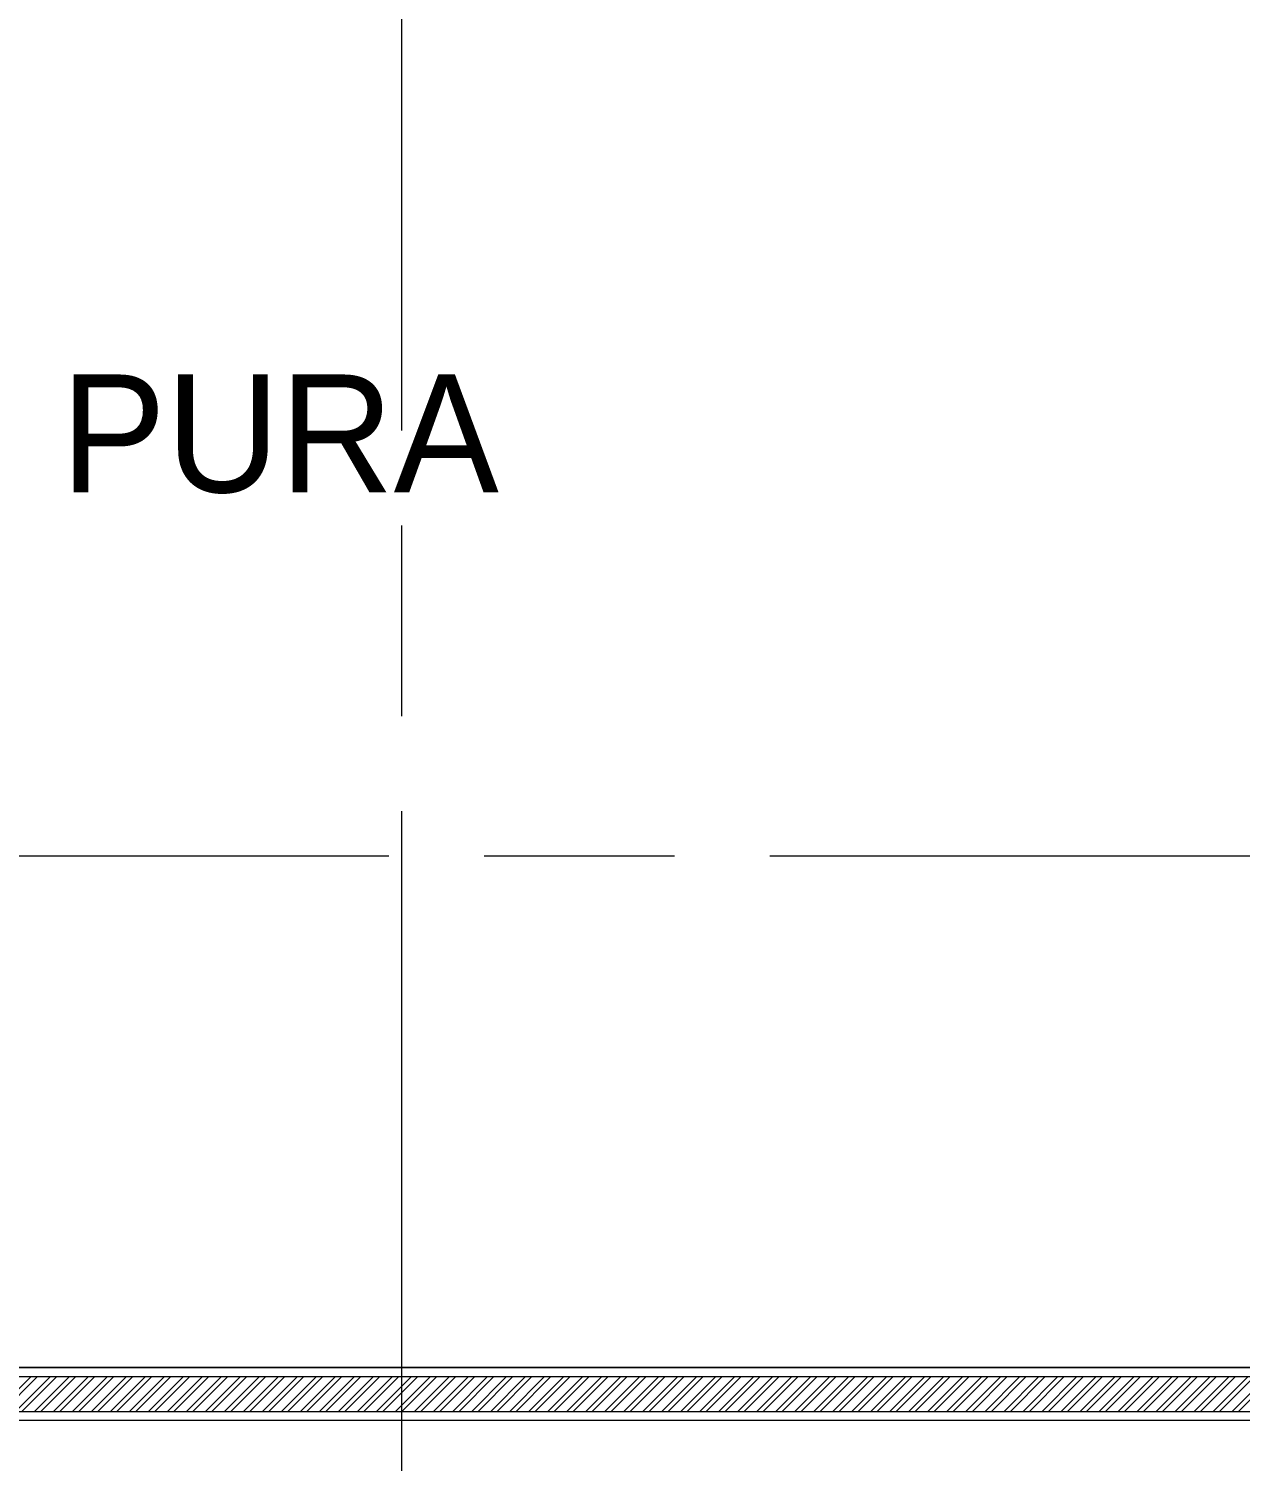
# Model space of a CAD drawing. Header units: millimetres. Extents: x -280308 to 6402717, y -14 to 2073074.
# Drawn here: x 500 to 3934, y 639657 to 643719 of the extents above; entities that cross this region are included whole.
import ezdxf
from ezdxf.enums import TextEntityAlignment as Align

# ---------------------------------------------------------------- set-up
doc = ezdxf.new("R2010")
doc.units = ezdxf.units.MM
doc.linetypes.add('ACAD_ISO08W100', pattern=[36, 24, -3, 6, -3])
doc.layers.get('0').update_dxf_attribs({"lineweight": 0})
for name, color, linetype, lineweight in [('A-ALINE-3', 111, 'Continuous', 15), ('A-ALINE-6', 117, 'Continuous', 9), ('A-ANNOTATION', 144, 'Continuous', 0)]:
    doc.layers.add(name, color=color, linetype=linetype, lineweight=lineweight)
doc.layers.add('A-FILL-1', color=7, linetype='Continuous', lineweight=0, true_color=0x454545)
doc.layers.add('A-TEXT', color=254, linetype='Continuous')
doc.styles.add('Annotative', font='arial.ttf', dxfattribs={"height": 1.25})
doc.styles.get("Standard").update_dxf_attribs({"font": 'arial.ttf'})

# ---------------------------------------------------------------- blocks, each defined once
blk = doc.blocks.new('A$C52fb07ff')
at = {"layer": 'A-FILL-1', "ltscale": 0.25}
h = blk.add_hatch(dxfattribs=at)
h.set_pattern_fill('ANSI32', color=256, scale=4, angle=180)
h.set_pattern_definition([(225, (-276374.53, -361277.71), (26.9407684, -26.9407684), []), (225, (-276392.49, -361277.71), (26.9407684, -26.9407684), [])])
h.paths.add_polyline_path([(31272.8, -9047), (51922.8, -9047), (51922.8, -9147), (31272.8, -9147)])
at = {"layer": 'A-ALINE-3', "linetype": 'Continuous'}
blk.add_lwpolyline([(31272.8, -9047), (51922.8, -9047), (51922.8, -9147), (31272.8, -9147)], close=True, dxfattribs=at)
at = {"layer": 'A-ALINE-6'}
for points in [[(42222.8, -1822), (51922.8, -1822), (51922.8, -9022), (42222.8, -9022)], [(31272.8, -9022), (51922.8, -9022), (51922.8, -9172), (31272.8, -9172)]]:
    blk.add_lwpolyline(points, close=True, dxfattribs=at)
blk = doc.blocks.new('*U552')
at = {"layer": 'A-ANNOTATION', "linetype": 'ACAD_ISO08W100', "ltscale": 0.25}
blk.add_lwpolyline([(0, -5), (0, -90.561)], dxfattribs=at)
at = {"layer": 'A-TEXT'}
blk.add_attdef('N', text='', height=0.9, dxfattribs=at).set_placement((0, 2.75), align=Align.MIDDLE_CENTER)
blk = doc.blocks.new('*U539')
at = {"layer": 'A-ANNOTATION', "linetype": 'ACAD_ISO08W100', "ltscale": 0.25}
blk.add_lwpolyline([(0, -7.641), (0, -228.348)], dxfattribs=at)
at = {"layer": 'A-TEXT'}
blk.add_attdef('N', text='', height=0.9, dxfattribs=at).set_placement((0, 2.75), align=Align.MIDDLE_CENTER)
blk = doc.blocks.new('A$Cf37525da')
at = {"color": 124, "xscale": -360.0000000000001, "yscale": 360.0000000000001, "zscale": 360.0000000000001}
for name, p, rotation in [('*U552', (-20750, -25932.8), 180), ('*U539', (4643.8, -5900), 270)]:
    blk.add_blockref(name, p, dxfattribs=dict(at, rotation=rotation))
blk = doc.blocks.new('aa')
at = {"ltscale": 0.25}
blk.add_blockref('A$C52fb07ff', (-46014.9, 648945.2), dxfattribs=at)
blk.add_blockref('A$Cf37525da', (22307.9, 647273.3), dxfattribs=at)
at = {"layer": 'A-TEXT', "ltscale": 0.25, "insert": (-1454.1, 642738.9), "char_height": 267.3, "attachment_point": 1, "style": 'Annotative'}
blk.add_mtext_dynamic_manual_height_columns('\\pxqc;{\\fCentury Gothic|b0|i0|c0|p34;\\H1.25x;PURA}', width=5332.382, gutter_width=1670.6, heights=[0], dxfattribs=at)

msp = doc.modelspace()

# ---------------------------------------------------------------- block references
msp.add_blockref('aa', (0, 0))

doc.saveas('drawing.dxf')
